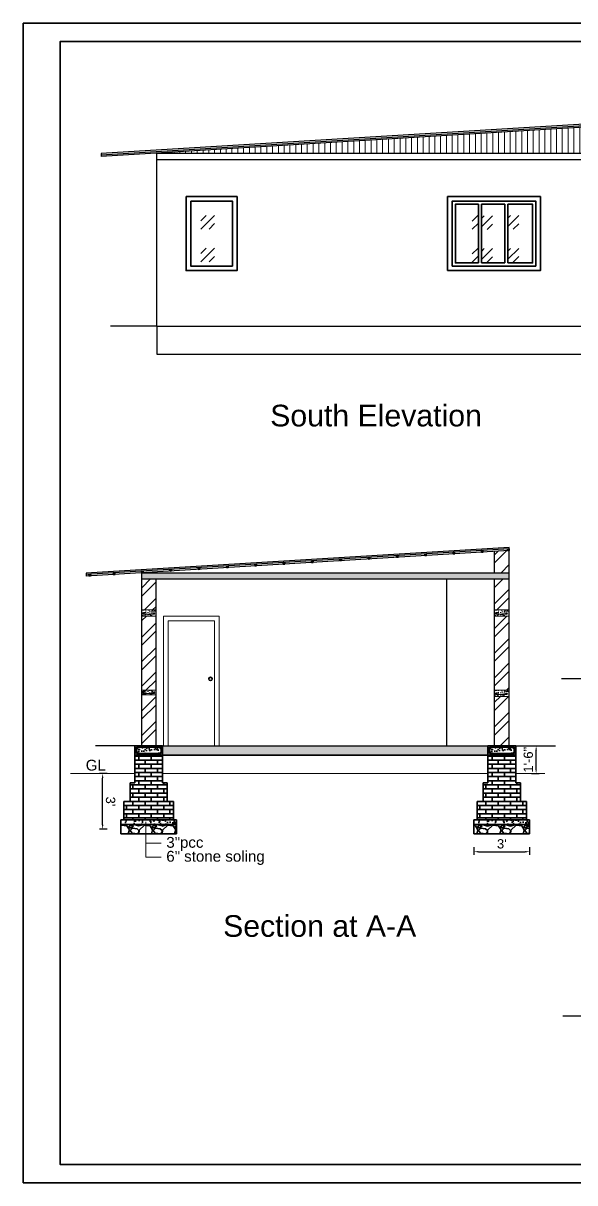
# Model space of a CAD drawing. Header units: inches. Extents: x 380359 to 404964, y -48881 to -44155.
# Drawn here: x 399356 to 399713, y -45297 to -44546 of the extents above; entities that cross this region are included whole.
import ezdxf

# ---------------------------------------------------------------- set-up
doc = ezdxf.new("R2010")
doc.units = ezdxf.units.IN
doc.header["$LTSCALE"] = 2
doc.header["$MEASUREMENT"] = 0
doc.header["$PDMODE"] = 34
doc.layers.get('0').update_dxf_attribs({"linetype": 'CONTINUOUS'})
doc.layers.get('DEFPOINTS').update_dxf_attribs({"color": 141, "linetype": 'CONTINUOUS'})
for name, color, linetype, lineweight in [('door', 20, 'CONTINUOUS', 35), ('steps', 253, 'CONTINUOUS', 20), ('WALL - A', 1, 'CONTINUOUS', 40)]:
    doc.layers.add(name, color=color, linetype=linetype, lineweight=lineweight)
doc.layers.add('Normal Wall', color=7, linetype='CONTINUOUS', lineweight=35, true_color=0xffaf89)
doc.styles.add('Lettring Text', font='arial.ttf')
doc.styles.get("Standard").update_dxf_attribs({"font": 'ARIALN.TTF'})
doc.dimstyles.new('Copy of Standard', dxfattribs={"dimtxt": 6, "dimasz": 2.875, "dimexe": 2, "dimexo": 4, "dimgap": 2, "dimtad": 1, "dimdec": 0, "dimrnd": 1, "dimzin": 0, "dimdsep": 46, "dimlunit": 4, "dimtxsty": 'Lettring Text', "dimcen": 0.1, "dimclrd": 7, "dimclre": 7, "dimclrt": 7, "dimazin": 0, "dimtfac": 0.645, "dimtdec": 0, "dimtmove": 1, "dimatfit": 0, "dimfxl": 3, "dimfxlon": 1, "dimtfillclr": 256, "dimtolj": 1, "dimtzin": 0, "dimlwd": -1, "dimlwe": -1, "dimarcsym": 2})
pattern_1 = [(45, (37134.156, -14026.395), (21.21320344, 0), [12.5, -17.5]), (45, (37139.46, -14026.395), (21.21320344, 0), [5, -25]), (45, (37134.156, -14021.092), (21.21320344, 0), [5, -25])]
pattern_2 = [(50, (34648.2377, 5982.02), (5.73808146, -0.50201708), [0.6, -6.6]), (355, (34648.2377, 5982.02), (-1.11001067, 6.01753707), [0.48, -5.28]), (100.4514445, (34648.716, 5981.978), (4.62807077, 5.51551993), [0.50992154, -5.6091369]), (46.1842, (34648.238, 5983.62), (8.53793065, -1.32415425), [0.9, -9.9]), (96.6356355, (34648.949, 5983.51), (7.47729557, 7.7929488), [0.76488274, -8.41371008]), (351.184164, (34648.238, 5983.62), (7.47729556, 7.7929488), [0.72, -7.92]), (21, (34649.0377, 5983.22), (4.775256417, -3.220951125), [0.6, -6.6]), (326, (34649.0377, 5983.22), (1.94652266, 5.80120036), [0.48, -5.28]), (71.4514447, (34649.4356, 5982.9515), (6.72177901, 2.58024922), [0.50992152, -5.6091369]), (37.5, (34648.2377, 5982.02), (0.097278843, 2.663150831), [0, -5.216, 0, -5.36, 0, -5.3]), (7.5, (34648.2377, 5982.02), (2.1045563, 3.155293695), [0, -3.056, 0, -5.096, 0, -2.02]), (327.5, (34646.4537, 5982.02), (4.27057949, -0.180438974), [0, -2, 0, -6.24, 0, -8.28]), (317.5, (34645.6537, 5982.02), (4.665489355, 0.80083986), [0, -2.6, 0, -4.144, 0, -5.88])]
pattern_3 = [(45, (34648.238, 5982.02), (-7.9549513, 7.9549513), []), (45, (34653.541, 5982.02), (-7.9549513, 7.9549513), [])]
pattern_4 = [(228.0127875, (38391.575, -14282.9318), (-120, -135), [2.01804, -199.7863207]), (184.96974073, (38390.225, -14284.4318), (180, 15), [3.46302, -342.8388714]), (132.51044708, (38386.775, -14284.7318), (150, -165), [2.44182, -241.74048894]), (267.273689, (38380.925, -14288.4818), (15, 300), [3.15357, -312.2033706]), (292.83365418, (38380.775, -14291.6318), (-75, 180), [3.092325, -306.1405969]), (357.273689, (38381.975, -14294.4818), (-300, 15), [3.15357, -312.2033706]), (37.69424047, (38385.125, -14294.6318), (-195, -150), [4.170435, -412.87272823]), (72.25532837, (38388.425, -14292.0818), (105, 330), [3.93732, -389.79482245]), (121.42956562, (38389.625, -14288.3318), (-120, 195), [3.16425, -313.26109665]), (175.2363583, (38387.975, -14285.6318), (165, -15), [3.61248, -177.0114387]), (222.3974378, (38384.375, -14285.3318), (-180, -165), [4.67172, -462.5006251]), (138.81407483, (38395.775, -14288.6318), (-105, 90), [1.594515, -157.8576722]), (171.4692344, (38394.575, -14287.5818), (195, -30), [3.033555, -300.32267124]), (225, (38391.575, -14287.132), (-2e-15, -15), [2.121315, -19.09188844]), (203.1985905, (38390.525, -14285.3318), (75, 30), [1.14237, -113.0942266]), (291.8014095, (38389.475, -14285.7818), (-15, 45), [1.615545, -79.1619271]), (30.9637565, (38390.075, -14287.2818), (45, 30), [2.623935, -84.8403434]), (161.5650512, (38392.325, -14285.932), (30, -15), [1.897365, -45.5367999]), (16.38954033, (38380.775, -14285.7818), (150, 45), [2.658, -263.1426772]), (70.34617594, (38383.325, -14285.0318), (-60, -165), [2.229915, -220.7611162]), (293.1985905, (38392.325, -14282.9318), (-30, 75), [2.284725, -111.9518716]), (343.61045967, (38393.225, -14285.0318), (-150, 45), [2.658, -263.1426772]), (339.4439548, (38380.775, -14295.0818), (-75, 30), [2.5632, -125.5968562]), (294.77514057, (38383.175, -14295.9818), (-75, 165), [2.14767, -212.61964595]), (66.8014095, (38392.475, -14297.9318), (30, 75), [2.284725, -111.9518716]), (17.35402464, (38393.375, -14295.8318), (-195, -60), [2.514465, -248.9313542]), (69.4439548, (38385.125, -14297.9318), (-30, -75), [1.2816, -126.8784562]), (101.3099325, (38391.575, -14297.9318), (-15, 60), [0.76485, -75.7204427]), (165.9637565, (38391.425, -14297.182), (45, -15), [3.092325, -58.7542594]), (186.00900596, (38388.425, -14296.4318), (150, 15), [2.86575, -283.7088476]), (303.6900675, (38390.075, -14288.632), (-15, 30), [2.16333, -51.91993913]), (353.15722659, (38391.275, -14290.4318), (255, -30), [3.77691, -373.91343936]), (60.9453959, (38395.025, -14290.8818), (-60, -105), [1.54434, -152.8901121]), (90, (38395.775, -14289.532), (-15, 15), [0.9, -14.1]), (120.25643716, (38388.125, -14295.9818), (60, -105), [2.08386, -206.30279984]), (48.0127875, (38387.075, -14294.1818), (120, 135), [4.03608, -197.7682807]), (0, (38389.775, -14291.182), (15, 15), [3.9, -11.1]), (325.30484647, (38393.675, -14291.1818), (150, -105), [2.37171, -234.7991145]), (254.0546041, (38395.625, -14292.5318), (-15, -60), [2.18403, -107.01761834]), (207.64597536, (38395.025, -14294.6318), (-285, -150), [3.555975, -352.04211273]), (175.42607874, (38391.875, -14296.2818), (-195, 15), [3.761985, -372.4361011])]
pattern_5 = [(50, (335108.942, 71498.423), (5.73808146, -0.50201708), [0.6, -6.6]), (355, (335108.942, 71498.423), (-1.11001067, 6.01753707), [0.48, -5.28]), (100.4514, (335109.4203, 71498.381), (4.62807505, 5.51551634), [0.50992152, -5.6091369]), (46.1842, (335108.942, 71500.023), (8.5379284, -1.3241521), [0.9, -9.9]), (96.6356, (335109.654, 71499.9126), (7.47730164, 7.79294297), [0.7648823, -8.413704]), (351.1842, (335108.942, 71500.023), (7.47729556, 7.7929488), [0.72, -7.92]), (21, (335109.742, 71499.623), (4.77525642, -3.22095113), [0.6, -6.6]), (326, (335109.742, 71499.623), (1.94652266, 5.80120036), [0.48, -5.28]), (71.4514, (335110.14, 71499.3545), (6.72178103, 2.58024397), [0.50992152, -5.6091369]), (37.5, (335108.9421, 71498.423), (0.097278843, 2.66315083), [0, -5.216, 0, -5.36, 0, -5.3]), (7.5, (335108.942, 71498.423), (2.1045563, 3.155293695), [0, -3.056, 0, -5.096, 0, -2.02]), (327.5, (335107.1581, 71498.423), (4.27057949, -0.180438974), [0, -2, 0, -6.24, 0, -8.28]), (317.5, (335106.358, 71498.423), (4.66548935, 0.80083986), [0, -2.6, 0, -4.144, 0, -5.88])]
pattern_6 = [(50, (335337.4314, 71498.423), (5.73808146, -0.50201708), [0.6, -6.6]), (355, (335337.4314, 71498.423), (-1.11001067, 6.01753707), [0.48, -5.28]), (100.4514, (335337.9096, 71498.381), (4.62807505, 5.51551634), [0.50992152, -5.6091369]), (46.1842, (335337.4314, 71500.023), (8.5379284, -1.3241521), [0.9, -9.9]), (96.6356, (335338.143, 71499.9126), (7.47730164, 7.79294297), [0.7648823, -8.413704]), (351.1842, (335337.431, 71500.023), (7.47729556, 7.7929488), [0.72, -7.92]), (21, (335338.2314, 71499.623), (4.77525642, -3.22095113), [0.6, -6.6]), (326, (335338.2314, 71499.623), (1.94652266, 5.80120036), [0.48, -5.28]), (71.4514, (335338.6293, 71499.3545), (6.72178103, 2.58024397), [0.50992152, -5.6091369]), (37.5, (335337.4314, 71498.423), (0.097278843, 2.66315083), [0, -5.216, 0, -5.36, 0, -5.3]), (7.5, (335337.4314, 71498.423), (2.1045563, 3.155293695), [0, -3.056, 0, -5.096, 0, -2.02]), (327.5, (335335.6474, 71498.423), (4.27057949, -0.180438974), [0, -2, 0, -6.24, 0, -8.28]), (317.5, (335334.8474, 71498.423), (4.66548935, 0.80083986), [0, -2.6, 0, -4.144, 0, -5.88])]

# ---------------------------------------------------------------- blocks, each defined once
blk = doc.blocks.new('*D210')
at = {"color": 7, "transparency": 16777216}
for p, q in [((399410.37, -45031.81), (399405.37, -45031.81)), ((399407.37, -45064.92), (399407.37, -45034.68)), ((399410.37, -45067.8), (399405.37, -45067.8))]:
    blk.add_line(p, q, dxfattribs=at)
at = {"color": 7, "linetype": 'ByBlock', "transparency": 16777216}
for points in [[(399407.85, -45034.68), (399406.89, -45034.68), (399407.37, -45031.81)], [(399407.85, -45064.92), (399406.89, -45064.92), (399407.37, -45067.8)]]:
    blk.add_solid(points, dxfattribs=at)
at = {"layer": 'DEFPOINTS', "color": 0, "linetype": 'ByBlock', "transparency": 16777216}
for p in [(399407.37, -45031.81), (399419.19, -45031.81), (399419.19, -45067.8)]:
    blk.add_point(p, dxfattribs=at)
at = {"color": 7, "linetype": 'ByBlock', "lineweight": 5, "transparency": 16777216, "insert": (399412.44, -45049.8), "char_height": 6, "attachment_point": 5, "rotation": 270.00118, "style": 'Lettring Text'}
blk.add_mtext("\\A1;3'", dxfattribs=at)
blk = doc.blocks.new('*D212')
at = {"color": 7, "transparency": 16777216}
for p, q in [((399684.89, -45013.8), (399689.89, -45013.8)), ((399687.89, -45028.93), (399687.89, -45016.67)), ((399684.89, -45031.8), (399689.89, -45031.8))]:
    blk.add_line(p, q, dxfattribs=at)
at = {"color": 7, "linetype": 'ByBlock', "transparency": 16777216}
for points in [[(399687.41, -45016.67), (399688.37, -45016.67), (399687.89, -45013.8)], [(399687.41, -45028.93), (399688.37, -45028.93), (399687.89, -45031.8)]]:
    blk.add_solid(points, dxfattribs=at)
at = {"layer": 'DEFPOINTS', "color": 0, "linetype": 'ByBlock', "transparency": 16777216}
for p in [(399674.68, -45013.8), (399687.89, -45013.8), (399674.68, -45031.8)]:
    blk.add_point(p, dxfattribs=at)
at = {"color": 7, "linetype": 'ByBlock', "lineweight": 5, "transparency": 16777216, "insert": (399682.83, -45022.8), "char_height": 6, "attachment_point": 5, "rotation": 90, "style": 'Lettring Text'}
blk.add_mtext('\\A1;1\'-6"', dxfattribs=at)
blk = doc.blocks.new('*D211')
at = {"color": 7, "transparency": 16777216}
for p, q in [((399647.68, -45079.33), (399647.68, -45084.33)), ((399650.55, -45082.33), (399680.8, -45082.33)), ((399683.68, -45079.33), (399683.68, -45084.33))]:
    blk.add_line(p, q, dxfattribs=at)
at = {"color": 7, "linetype": 'ByBlock', "transparency": 16777216}
for points in [[(399650.55, -45081.85), (399650.55, -45082.81), (399647.68, -45082.33)], [(399680.8, -45081.85), (399680.8, -45082.81), (399683.68, -45082.33)]]:
    blk.add_solid(points, dxfattribs=at)
at = {"layer": 'DEFPOINTS', "color": 0, "linetype": 'ByBlock', "transparency": 16777216}
for p in [(399647.68, -45067.8), (399683.68, -45067.8), (399683.68, -45082.33)]:
    blk.add_point(p, dxfattribs=at)
at = {"color": 7, "linetype": 'ByBlock', "lineweight": 5, "transparency": 16777216, "insert": (399665.68, -45077.27), "char_height": 6, "attachment_point": 5, "style": 'Lettring Text'}
blk.add_mtext("\\A1;3'", dxfattribs=at)

msp = doc.modelspace()

# ---------------------------------------------------------------- hatches: boundary and pattern name
at = {"linetype": 'ByBlock', "lineweight": 5}
h = msp.add_hatch(dxfattribs=at)
h.set_pattern_fill('AR-CONC', scale=0.5, style=0)
h.set_pattern_definition([(50, (353193.7638, 23877.952), (3.58630091, -0.31376067), [0.375, -4.125]), (355, (353193.7638, 23877.952), (-0.69375667, 3.76096067), [0.3, -3.3]), (100.4514, (353194.0627, 23877.9258), (2.89254691, 3.44719771), [0.31870095, -3.50571056]), (46.1842, (353193.764, 23878.952), (5.33620524, -0.82759507), [0.5625, -6.1875]), (96.6356, (353194.2085, 23878.883), (4.67331353, 4.87058935), [0.47805144, -5.258565]), (351.1842, (353193.764, 23878.952), (4.67330973, 4.870593), [0.45, -4.95]), (21, (353194.2638, 23878.702), (2.98453526, -2.01309445), [0.375, -4.125]), (326, (353194.2638, 23878.702), (1.21657666, 3.62575023), [0.3, -3.3]), (71.4514, (353194.5125, 23878.534), (4.20111314, 1.61265248), [0.31870095, -3.50571056]), (37.5, (353193.7638, 23877.9519), (0.060799277, 1.66446927), [0, -3.26, 0, -3.35, 0, -3.3125]), (7.5, (353193.7638, 23877.952), (1.315347687, 1.97205856), [0, -1.91, 0, -3.185, 0, -1.2625]), (327.5, (353192.6488, 23877.9519), (2.66911218, -0.112774359), [0, -1.25, 0, -3.9, 0, -5.175]), (317.5, (353192.1488, 23877.952), (2.91593085, 0.50052491), [0, -1.625, 0, -2.59, 0, -3.675])])
h.paths.add_polyline_path([(399441.69, -44925.8), (399432.69, -44925.8), (399432.69, -44929.8), (399441.69, -44929.8)])
edge = h.paths.add_edge_path(flags=16)
edge.add_arc((399440.61, -44928.44), 0.496, 180, 268.05799, ccw=False)
edge.add_arc((399440.61, -44928.44), 0.496, 0, 180, ccw=False)
edge.add_arc((399440.61, -44928.44), 0.496, -91.94201, 0, ccw=False)
edge.add_line((399440.59, -44928.94), (399433.79, -44928.94))
edge.add_arc((399433.77, -44928.44), 0.496, 180, 271.94201, ccw=False)
edge.add_arc((399433.77, -44928.44), 0.496, 0, 180, ccw=False)
edge.add_arc((399433.77, -44928.44), 0.496, -88.05799, 0, ccw=False)
edge.add_line((399433.79, -44928.94), (399440.59, -44928.94))
h = msp.add_hatch(dxfattribs=at)
h.set_pattern_fill('AR-CONC', scale=0.5, style=0)
h.set_pattern_definition([(50, (353421.9936, 23877.952), (3.58630091, -0.31376067), [0.375, -4.125]), (355, (353421.9936, 23877.952), (-0.69375667, 3.76096067), [0.3, -3.3]), (100.4514, (353422.2925, 23877.9258), (2.89254691, 3.44719771), [0.31870095, -3.50571056]), (46.1842, (353421.9936, 23878.952), (5.33620524, -0.82759507), [0.5625, -6.1875]), (96.6356, (353422.4383, 23878.883), (4.67331353, 4.87058935), [0.47805144, -5.258565]), (351.1842, (353421.9936, 23878.952), (4.67330973, 4.870593), [0.45, -4.95]), (21, (353422.4936, 23878.702), (2.98453526, -2.01309445), [0.375, -4.125]), (326, (353422.4936, 23878.702), (1.21657666, 3.62575023), [0.3, -3.3]), (71.4514, (353422.7424, 23878.534), (4.20111314, 1.61265248), [0.31870095, -3.50571056]), (37.5, (353421.9936, 23877.9519), (0.060799277, 1.66446927), [0, -3.26, 0, -3.35, 0, -3.3125]), (7.5, (353421.9936, 23877.952), (1.315347687, 1.97205856), [0, -1.91, 0, -3.185, 0, -1.2625]), (327.5, (353420.8786, 23877.9519), (2.66911218, -0.112774359), [0, -1.25, 0, -3.9, 0, -5.175]), (317.5, (353420.3786, 23877.952), (2.91593085, 0.50052491), [0, -1.625, 0, -2.59, 0, -3.675])])
h.paths.add_polyline_path([(399670.44, -44925.8), (399660.92, -44925.8), (399660.92, -44929.8), (399670.44, -44929.8)])
edge = h.paths.add_edge_path(flags=16)
edge.add_arc((399662, -44928.17), 0.497, -29.00994, 209.00994, ccw=False)
edge.add_arc((399662, -44928.17), 0.496, 271.94201, 331.29278, ccw=False)
edge.add_line((399662.02, -44928.66), (399668.82, -44928.66))
edge.add_arc((399668.84, -44928.17), 0.496, 208.70722, 268.05799, ccw=False)
edge.add_arc((399668.84, -44928.17), 0.497, -23.80262, 209.02734, ccw=False)
edge.add_arc((399668.8, -44928.12), 0.545, 271.52451, 333.05098, ccw=False)
edge.add_line((399668.82, -44928.66), (399662.02, -44928.66))
edge.add_arc((399662, -44928.17), 0.496, 208.70722, 271.94201, ccw=False)
h = msp.add_hatch(color=7, dxfattribs=at)
h.paths.add_polyline_path([(399441.1, -44928.17, 0.414214), (399440.61, -44927.67), (399440.44, -44927.7, 0.315664), (399440.11, -44928.17, 1)])
h.paths.add_polyline_path([(399433.94, -44927.7), (399433.77, -44927.67, 0.414214), (399433.28, -44928.17, 0.404321), (399433.76, -44928.66), (399433.79, -44928.66, 0.404321), (399434.27, -44928.17, 0.315664)])
h = msp.add_hatch(color=7, dxfattribs=at)
h.paths.add_polyline_path([(399669.33, -44928.17, 0.414214), (399668.84, -44927.67), (399668.67, -44927.7, 0.315664), (399668.34, -44928.17, 1)])
h.paths.add_polyline_path([(399662.17, -44927.7), (399662, -44927.67, 0.414214), (399661.51, -44928.17, 0.404321), (399661.98, -44928.66), (399662.02, -44928.66, 0.404321), (399662.5, -44928.17, 0.315664)])
h = msp.add_hatch(dxfattribs=at)
h.set_pattern_fill('AR-CONC', scale=0.5, style=0)
h.set_pattern_definition([(50, (353193.7638, 23826.952), (3.58630091, -0.31376067), [0.375, -4.125]), (355, (353193.7638, 23826.952), (-0.69375667, 3.76096067), [0.3, -3.3]), (100.4514, (353194.0627, 23826.9258), (2.89254691, 3.44719771), [0.31870095, -3.50571056]), (46.1842, (353193.764, 23827.952), (5.33620524, -0.82759507), [0.5625, -6.1875]), (96.6356, (353194.2085, 23827.883), (4.67331353, 4.87058935), [0.47805144, -5.258565]), (351.1842, (353193.764, 23827.952), (4.67330973, 4.870593), [0.45, -4.95]), (21, (353194.2638, 23827.702), (2.98453526, -2.01309445), [0.375, -4.125]), (326, (353194.2638, 23827.702), (1.21657666, 3.62575023), [0.3, -3.3]), (71.4514, (353194.5125, 23827.534), (4.20111314, 1.61265248), [0.31870095, -3.50571056]), (37.5, (353193.7638, 23826.9519), (0.060799277, 1.66446927), [0, -3.26, 0, -3.35, 0, -3.3125]), (7.5, (353193.7638, 23826.952), (1.315347687, 1.97205856), [0, -1.91, 0, -3.185, 0, -1.2625]), (327.5, (353192.6488, 23826.9519), (2.66911218, -0.112774359), [0, -1.25, 0, -3.9, 0, -5.175]), (317.5, (353192.1488, 23826.952), (2.91593085, 0.50052491), [0, -1.625, 0, -2.59, 0, -3.675])])
h.paths.add_polyline_path([(399441.69, -44977.8), (399432.69, -44977.8), (399432.69, -44980.8), (399441.69, -44980.8)])
h.paths.add_polyline_path([(399440.59, -44979.94, -0.404321), (399440.11, -44979.44, -1), (399441.1, -44979.44, -0.424176), (399440.59, -44979.94), (399433.79, -44979.94, -0.424176), (399433.28, -44979.44, -1), (399434.27, -44979.44, -0.404321), (399433.79, -44979.94)], flags=16)
h = msp.add_hatch(color=7, dxfattribs=at)
h.paths.add_polyline_path([(399441.1, -44979.44, 0.414214), (399440.61, -44978.94), (399440.44, -44978.97, 0.315664), (399440.11, -44979.44, 1)])
h.paths.add_polyline_path([(399433.94, -44978.97), (399433.77, -44978.94, 0.414214), (399433.28, -44979.44, 0.404321), (399433.76, -44979.94), (399433.79, -44979.94, 0.404321), (399434.27, -44979.44, 0.315664)])
h = msp.add_hatch(dxfattribs=at)
h.set_pattern_fill('AR-CONC', scale=0.5, style=0)
h.set_pattern_definition([(50, (353421.9936, 23825.952), (3.58630091, -0.31376067), [0.375, -4.125]), (355, (353421.9936, 23825.952), (-0.69375667, 3.76096067), [0.3, -3.3]), (100.4514, (353422.2925, 23825.9258), (2.89254691, 3.44719771), [0.31870095, -3.50571056]), (46.1842, (353421.9936, 23826.952), (5.33620524, -0.82759507), [0.5625, -6.1875]), (96.6356, (353422.4383, 23826.883), (4.67331353, 4.87058935), [0.47805144, -5.258565]), (351.1842, (353421.9936, 23826.952), (4.67330973, 4.870593), [0.45, -4.95]), (21, (353422.4936, 23826.702), (2.98453526, -2.01309445), [0.375, -4.125]), (326, (353422.4936, 23826.702), (1.21657666, 3.62575023), [0.3, -3.3]), (71.4514, (353422.7424, 23826.534), (4.20111314, 1.61265248), [0.31870095, -3.50571056]), (37.5, (353421.9936, 23825.9519), (0.060799277, 1.66446927), [0, -3.26, 0, -3.35, 0, -3.3125]), (7.5, (353421.9936, 23825.952), (1.315347687, 1.97205856), [0, -1.91, 0, -3.185, 0, -1.2625]), (327.5, (353420.8786, 23825.9519), (2.66911218, -0.112774359), [0, -1.25, 0, -3.9, 0, -5.175]), (317.5, (353420.3786, 23825.952), (2.91593085, 0.50052491), [0, -1.625, 0, -2.59, 0, -3.675])])
h.paths.add_polyline_path([(399670.44, -44977.8), (399660.92, -44977.8), (399660.92, -44981.8), (399670.44, -44981.8)])
edge = h.paths.add_edge_path(flags=16)
edge.add_arc((399662, -44980.17), 0.497, -29.00994, 209.00994, ccw=False)
edge.add_arc((399662, -44980.17), 0.496, 271.94201, 331.29278, ccw=False)
edge.add_line((399662.02, -44980.66), (399668.82, -44980.66))
edge.add_arc((399668.84, -44980.17), 0.496, 208.70722, 268.05799, ccw=False)
edge.add_arc((399668.84, -44980.17), 0.497, -23.80262, 209.02734, ccw=False)
edge.add_arc((399668.8, -44980.12), 0.545, 271.52451, 333.05098, ccw=False)
edge.add_line((399668.82, -44980.66), (399662.02, -44980.66))
edge.add_arc((399662, -44980.17), 0.496, 208.70722, 271.94201, ccw=False)
h = msp.add_hatch(color=7, dxfattribs=at)
h.paths.add_polyline_path([(399669.33, -44980.17, 0.414214), (399668.84, -44979.67), (399668.67, -44979.7, 0.315664), (399668.34, -44980.17, 1)])
h.paths.add_polyline_path([(399662.17, -44979.7), (399662, -44979.67, 0.414214), (399661.51, -44980.17, 0.404321), (399661.98, -44980.66), (399662.02, -44980.66, 0.404321), (399662.5, -44980.17, 0.315664)])
at = {"layer": 'door', "ltscale": 0.5}
h = msp.add_hatch(dxfattribs=at)
h.set_pattern_fill('GOST_GLASS', color=256, scale=2.5)
h.set_pattern_definition([(45, (37616.07, 6253.556), (21.21320344, 0), [12.5, -17.5]), (45, (37621.373, 6253.556), (21.21320344, 0), [5, -25]), (45, (37616.07, 6258.86), (21.21320344, 0), [5, -25])])
h.paths.add_polyline_path([(399464.37, -44661.26), (399464.37, -44703.26), (399491.37, -44703.26), (399491.37, -44661.26)])
h = msp.add_hatch(dxfattribs=at)
h.set_pattern_fill('GOST_GLASS', color=256, scale=2.5)
h.set_pattern_definition(pattern_1)
h.paths.add_polyline_path([(399650.62, -44663.26), (399635.62, -44663.26), (399635.62, -44701.26), (399650.62, -44701.26)])
h = msp.add_hatch(dxfattribs=at)
h.set_pattern_fill('GOST_GLASS', color=256, scale=2.5)
h.set_pattern_definition([(45, (37117.156, -14026.58), (21.21320344, 0), [12.5, -17.5]), (45, (37122.46, -14026.58), (21.21320344, 0), [5, -25]), (45, (37117.156, -14021.277), (21.21320344, 0), [5, -25])])
h.paths.add_polyline_path([(399667.62, -44663.45), (399652.62, -44663.45), (399652.62, -44701.45), (399667.62, -44701.45)])
h = msp.add_hatch(dxfattribs=at)
h.set_pattern_fill('GOST_GLASS', color=256, scale=2.5)
h.set_pattern_definition(pattern_1)
h.paths.add_polyline_path([(399685.62, -44663.26), (399669.62, -44663.26), (399669.62, -44701.26), (399685.62, -44701.26)])
h = msp.add_hatch(dxfattribs=at)
h.set_pattern_fill('AR-CONC', color=256, scale=0.8, style=0)
h.set_pattern_definition(pattern_2)
h.paths.add_polyline_path([(399432.69, -44901.8), (399432.69, -44905.8), (399670.44, -44905.8), (399670.44, -44901.8)])
h = msp.add_hatch(dxfattribs=at)
h.set_pattern_fill('AR-CONC', color=256, scale=0.8, style=0)
h.set_pattern_definition(pattern_5)
h.paths.add_polyline_path([(399446.19, -45013.8), (399428.19, -45013.8), (399428.19, -45019.8), (399446.19, -45019.8), (399446.19, -45014.75)])
h.paths.add_polyline_path([(399445.19, -45014.75), (399445.19, -45018.8), (399429.19, -45018.8), (399429.19, -45014.75), (399429.49, -45014.75, -0.049683), (399429.56, -45014.75)], flags=16)
h.paths.add_polyline_path([(399445.18, -45015.09, -1), (399444.51, -45015.09, -1)], flags=0)
h.paths.add_polyline_path([(399445.19, -45018.46, -1), (399444.52, -45018.46, -1)], flags=16)
h.paths.add_polyline_path([(399429.86, -45018.46, -1), (399429.19, -45018.46, -1)], flags=16)
h = msp.add_hatch(dxfattribs=at)
h.set_pattern_fill('AR-CONC', color=256, scale=0.8, style=0)
h.set_pattern_definition(pattern_5)
h.paths.add_polyline_path([(399445.19, -45014.75), (399429.19, -45014.75), (399429.19, -45018.8), (399445.19, -45018.8)])
h = msp.add_hatch(color=256, dxfattribs=at)
h.paths.add_polyline_path([(399429.86, -45015.08, 0.385424), (399429.56, -45014.75), (399429.49, -45014.75, 0.385424), (399429.19, -45015.08, 1)])
h.paths.add_polyline_path([(399429.19, -45018.46, 1), (399429.86, -45018.46, 1)])
h.paths.add_polyline_path([(399444.51, -45015.09, 1), (399445.18, -45015.09, 1)])
h.paths.add_polyline_path([(399444.52, -45018.46, 1), (399445.19, -45018.46, 1)])
h = msp.add_hatch(dxfattribs=at)
h.set_pattern_fill('AR-CONC', color=256, scale=0.8, style=0)
h.set_pattern_definition(pattern_6)
h.paths.add_polyline_path([(399674.68, -45013.8), (399656.68, -45013.8), (399656.68, -45019.8), (399674.68, -45019.8), (399674.68, -45014.75)])
h.paths.add_polyline_path([(399673.68, -45014.75), (399673.68, -45018.8), (399657.68, -45018.8), (399657.68, -45014.75), (399657.98, -45014.75, -0.049683), (399658.05, -45014.75)], flags=16)
h.paths.add_polyline_path([(399673.67, -45015.09, -1), (399673, -45015.09, -1)], flags=0)
h.paths.add_polyline_path([(399673.68, -45018.46, -1), (399673.01, -45018.46, -1)], flags=16)
h.paths.add_polyline_path([(399658.35, -45018.46, -1), (399657.68, -45018.46, -1)], flags=16)
h = msp.add_hatch(dxfattribs=at)
h.set_pattern_fill('AR-CONC', color=256, scale=0.8, style=0)
h.set_pattern_definition(pattern_6)
h.paths.add_polyline_path([(399673.68, -45014.75), (399657.68, -45014.75), (399657.68, -45018.8), (399673.68, -45018.8)])
h = msp.add_hatch(color=256, dxfattribs=at)
h.paths.add_polyline_path([(399658.35, -45015.08, 0.385424), (399658.05, -45014.75), (399657.98, -45014.75, 0.385424), (399657.68, -45015.08, 1)])
h.paths.add_polyline_path([(399657.68, -45018.46, 1), (399658.35, -45018.46, 1)])
h.paths.add_polyline_path([(399673, -45015.09, 1), (399673.67, -45015.09, 1)])
h.paths.add_polyline_path([(399673.01, -45018.46, 1), (399673.68, -45018.46, 1)])
at = {"layer": 'door', "ltscale": 0.5, "transparency": 33554648}
h = msp.add_hatch(dxfattribs=at)
h.set_pattern_fill('AR-BRSTD', color=256)
h.set_pattern_definition([(0, (244034.868, -18126.3714), (0, 2.667), []), (90, (244034.868, -18126.3714), (-4, 2.667), [2.667, -2.667])])
h.paths.add_polyline_path([(399446.19, -45019.8), (399428.19, -45019.8), (399428.19, -45037.8), (399446.19, -45037.8)])
h.paths.add_polyline_path([(399449.19, -45037.8), (399425.19, -45037.8), (399425.19, -45049.8), (399446.19, -45049.8), (399449.19, -45049.8)])
h.paths.add_polyline_path([(399453.19, -45049.8), (399446.19, -45049.8), (399425.19, -45049.8), (399421.19, -45049.8), (399421.19, -45061.8), (399453.19, -45061.8)])
h = msp.add_hatch(dxfattribs=at)
h.set_pattern_fill('AR-BRSTD', color=256)
h.set_pattern_definition([(0, (244263.3574, -18126.3714), (0, 2.667), []), (90, (244263.3574, -18126.3714), (-4, 2.667), [2.667, -2.667])])
h.paths.add_polyline_path([(399674.68, -45019.8), (399656.68, -45019.8), (399656.68, -45037.8), (399674.68, -45037.8)])
h.paths.add_polyline_path([(399677.68, -45037.8), (399653.68, -45037.8), (399653.68, -45049.8), (399674.68, -45049.8), (399677.68, -45049.8)])
h.paths.add_polyline_path([(399681.68, -45049.8), (399674.68, -45049.8), (399653.68, -45049.8), (399649.68, -45049.8), (399649.68, -45061.8), (399681.68, -45061.8)])
at = {"layer": 'door', "ltscale": 0.5}
h = msp.add_hatch(dxfattribs=at)
h.set_pattern_fill('AR-CONC', color=256, style=0)
h.set_pattern_definition([(50, (394669.4496, 23381.0816), (7.17260183, -0.62752135), [0.75, -8.25]), (355, (394669.4496, 23381.0816), (-1.3875133, 7.5219213), [0.6, -6.6]), (100.4514, (394670.047, 23381.029), (5.7850938, 6.8943954), [0.6374019, -7.0114211]), (46.1842, (394669.45, 23383.082), (10.6724105, -1.6551901), [1.125, -12.375]), (96.6356, (394670.339, 23382.944), (9.346627, 9.7411787), [0.9561029, -10.51713]), (351.1842, (394669.45, 23383.082), (9.3466195, 9.741186), [0.9, -9.9]), (21, (394670.4496, 23382.5816), (5.9690705, -4.0261889), [0.75, -8.25]), (326, (394670.4496, 23382.5816), (2.4331533, 7.25150045), [0.6, -6.6]), (71.4514, (394670.947, 23382.246), (8.4022263, 3.225305), [0.6374019, -7.0114211]), (37.5, (394669.4496, 23381.0816), (0.12159855, 3.32893854), [0, -6.52, 0, -6.7, 0, -6.625]), (7.5, (394669.4496, 23381.0816), (2.63069537, 3.94411712), [0, -3.82, 0, -6.37, 0, -2.525]), (327.5, (394667.2196, 23381.0816), (5.33822436, -0.22554872), [0, -2.5, 0, -7.8, 0, -10.35]), (317.5, (394666.2196, 23381.0816), (5.8318617, 1.00104982), [0, -3.25, 0, -5.18, 0, -7.35])])
h.paths.add_polyline_path([(399455.19, -45061.8), (399419.19, -45061.8), (399419.19, -45064.8), (399455.19, -45064.8)])
at = {"layer": 'door', "ltscale": 0.5, "transparency": 33554648}
h = msp.add_hatch(dxfattribs=at)
h.set_pattern_fill('GRAVEL', color=256, scale=15)
h.set_pattern_definition(pattern_4)
h.paths.add_polyline_path([(399435.34, -45064.8), (399419.19, -45064.8), (399419.19, -45070.8), (399435.34, -45070.8)])
h = msp.add_hatch(dxfattribs=at)
h.set_pattern_fill('GRAVEL', color=256, scale=15)
h.set_pattern_definition(pattern_4)
h.paths.add_polyline_path([(399455.19, -45070.8), (399455.19, -45064.8), (399435.34, -45064.8), (399435.34, -45070.8)])
at = {"layer": 'door', "ltscale": 0.5}
h = msp.add_hatch(dxfattribs=at)
h.set_pattern_fill('AR-CONC', color=256, style=0)
h.set_pattern_definition([(50, (394897.939, 23381.0816), (7.17260183, -0.62752135), [0.75, -8.25]), (355, (394897.939, 23381.0816), (-1.3875133, 7.5219213), [0.6, -6.6]), (100.4514, (394898.5366, 23381.029), (5.7850938, 6.8943954), [0.6374019, -7.0114211]), (46.1842, (394897.939, 23383.082), (10.6724105, -1.6551901), [1.125, -12.375]), (96.6356, (394898.828, 23382.944), (9.346627, 9.7411787), [0.9561029, -10.51713]), (351.1842, (394897.939, 23383.082), (9.3466195, 9.741186), [0.9, -9.9]), (21, (394898.939, 23382.5816), (5.9690705, -4.0261889), [0.75, -8.25]), (326, (394898.939, 23382.5816), (2.4331533, 7.25150045), [0.6, -6.6]), (71.4514, (394899.436, 23382.246), (8.4022263, 3.225305), [0.6374019, -7.0114211]), (37.5, (394897.9388, 23381.0816), (0.12159855, 3.32893854), [0, -6.52, 0, -6.7, 0, -6.625]), (7.5, (394897.939, 23381.0816), (2.63069537, 3.94411712), [0, -3.82, 0, -6.37, 0, -2.525]), (327.5, (394895.7088, 23381.0816), (5.33822436, -0.22554872), [0, -2.5, 0, -7.8, 0, -10.35]), (317.5, (394894.709, 23381.0816), (5.8318617, 1.00104982), [0, -3.25, 0, -5.18, 0, -7.35])])
h.paths.add_polyline_path([(399683.68, -45061.8), (399647.68, -45061.8), (399647.68, -45064.8), (399683.68, -45064.8)])
at = {"layer": 'door', "ltscale": 0.5, "transparency": 33554648}
h = msp.add_hatch(dxfattribs=at)
h.set_pattern_fill('GRAVEL', color=256, scale=15)
h.set_pattern_definition([(228.0127875, (38467.0643, -14282.9318), (-120, -135), [2.01804, -199.7863207]), (184.96974073, (38465.71425, -14284.4318), (180, 15), [3.46302, -342.8388714]), (132.51044708, (38462.26425, -14284.7318), (150, -165), [2.44182, -241.74048894]), (267.273689, (38456.41425, -14288.4818), (15, 300), [3.15357, -312.2033706]), (292.83365418, (38456.26425, -14291.6318), (-75, 180), [3.092325, -306.1405969]), (357.273689, (38457.46425, -14294.4818), (-300, 15), [3.15357, -312.2033706]), (37.69424047, (38460.61425, -14294.6318), (-195, -150), [4.170435, -412.87272823]), (72.25532837, (38463.91425, -14292.0818), (105, 330), [3.93732, -389.79482245]), (121.42956562, (38465.11425, -14288.3318), (-120, 195), [3.16425, -313.26109665]), (175.2363583, (38463.4643, -14285.6318), (165, -15), [3.61248, -177.0114387]), (222.3974378, (38459.86425, -14285.3318), (-180, -165), [4.67172, -462.5006251]), (138.81407483, (38471.2643, -14288.6318), (-105, 90), [1.594515, -157.8576722]), (171.4692344, (38470.06425, -14287.5818), (195, -30), [3.033555, -300.32267124]), (225, (38467.064, -14287.132), (-2e-15, -15), [2.121315, -19.09188844]), (203.1985905, (38466.0143, -14285.3318), (75, 30), [1.14237, -113.0942266]), (291.8014095, (38464.9643, -14285.7818), (-15, 45), [1.615545, -79.1619271]), (30.9637565, (38465.5643, -14287.2818), (45, 30), [2.623935, -84.8403434]), (161.5650512, (38467.8143, -14285.932), (30, -15), [1.897365, -45.5367999]), (16.38954033, (38456.26425, -14285.7818), (150, 45), [2.658, -263.1426772]), (70.34617594, (38458.8143, -14285.0318), (-60, -165), [2.229915, -220.7611162]), (293.1985905, (38467.8143, -14282.9318), (-30, 75), [2.284725, -111.9518716]), (343.61045967, (38468.71425, -14285.0318), (-150, 45), [2.658, -263.1426772]), (339.4439548, (38456.2643, -14295.0818), (-75, 30), [2.5632, -125.5968562]), (294.77514057, (38458.6643, -14295.9818), (-75, 165), [2.14767, -212.61964595]), (66.8014095, (38467.9643, -14297.9318), (30, 75), [2.284725, -111.9518716]), (17.35402464, (38468.86425, -14295.8318), (-195, -60), [2.514465, -248.9313542]), (69.4439548, (38460.6143, -14297.9318), (-30, -75), [1.2816, -126.8784562]), (101.3099325, (38467.0643, -14297.9318), (-15, 60), [0.76485, -75.7204427]), (165.9637565, (38466.9143, -14297.182), (45, -15), [3.092325, -58.7542594]), (186.00900596, (38463.91425, -14296.4318), (150, 15), [2.86575, -283.7088476]), (303.6900675, (38465.5643, -14288.632), (-15, 30), [2.16333, -51.91993913]), (353.15722659, (38466.76425, -14290.4318), (255, -30), [3.77691, -373.91343936]), (60.9453959, (38470.5143, -14290.8818), (-60, -105), [1.54434, -152.8901121]), (90, (38471.264, -14289.532), (-15, 15), [0.9, -14.1]), (120.25643716, (38463.6143, -14295.9818), (60, -105), [2.08386, -206.30279984]), (48.0127875, (38462.5643, -14294.1818), (120, 135), [4.03608, -197.7682807]), (0, (38465.264, -14291.182), (15, 15), [3.9, -11.1]), (325.30484647, (38469.16425, -14291.1818), (150, -105), [2.37171, -234.7991145]), (254.0546041, (38471.1143, -14292.5318), (-15, -60), [2.18403, -107.01761834]), (207.64597536, (38470.51425, -14294.6318), (-285, -150), [3.555975, -352.04211273]), (175.42607874, (38467.36425, -14296.2818), (-195, 15), [3.761985, -372.4361011])])
h.paths.add_polyline_path([(399683.68, -45064.8), (399647.68, -45064.8), (399647.68, -45070.8), (399683.68, -45070.8)])
at = {"layer": 'steps', "ltscale": 0.3}
h = msp.add_hatch(dxfattribs=at)
h.set_pattern_fill('ANSI31', scale=30, angle=45)
h.set_pattern_definition([(90, (37616.0695, 6253.5564), (-3.75, 0), [])])
h.paths.add_polyline_path([(399738.18, -44630.26), (399738.18, -44612.26), (399442.37, -44630.26)])
h = msp.add_hatch(dxfattribs=at)
h.set_pattern_fill('AR-CONC', scale=0.8, style=0)
h.set_pattern_definition(pattern_2)
h.paths.add_polyline_path([(399656.68, -45019.8), (399656.68, -45013.8), (399446.19, -45013.8), (399446.19, -45019.8)])
at = {"layer": 'WALL - A', "lineweight": 25}
h = msp.add_hatch(dxfattribs=at)
h.set_pattern_fill('ANSI32', color=256, scale=30, style=0)
h.set_pattern_definition(pattern_3)
h.paths.add_polyline_path([(399660.92, -44887.91), (399660.92, -44901.8), (399670.44, -44901.8), (399670.44, -44887.33), (399669.44, -44887.41), (399669.44, -44887.39)])
h = msp.add_hatch(dxfattribs=at)
h.set_pattern_fill('ANSI32', color=256, scale=30, style=0)
h.set_pattern_definition(pattern_3)
h.paths.add_polyline_path([(399432.69, -44925.8), (399441.69, -44925.8), (399441.69, -44905.8), (399432.69, -44905.8)])
h = msp.add_hatch(dxfattribs=at)
h.set_pattern_fill('ANSI32', color=256, scale=30, style=0)
h.set_pattern_definition(pattern_3)
h.paths.add_polyline_path([(399670.44, -44905.8), (399660.92, -44905.8), (399660.92, -44925.8), (399670.44, -44925.8)])
h = msp.add_hatch(dxfattribs=at)
h.set_pattern_fill('ANSI32', color=256, scale=30, style=0)
h.set_pattern_definition(pattern_3)
h.paths.add_polyline_path([(399441.69, -44929.8), (399432.69, -44929.8), (399432.69, -44977.8), (399441.69, -44977.8)])
h = msp.add_hatch(dxfattribs=at)
h.set_pattern_fill('ANSI32', color=256, scale=30, style=0)
h.set_pattern_definition(pattern_3)
h.paths.add_polyline_path([(399670.44, -44929.8), (399660.92, -44929.8), (399660.92, -44977.8), (399670.44, -44977.8)])
h = msp.add_hatch(dxfattribs=at)
h.set_pattern_fill('ANSI32', color=256, scale=30, style=0)
h.set_pattern_definition(pattern_3)
h.paths.add_polyline_path([(399432.69, -45013.8), (399441.69, -45013.8), (399441.69, -44980.8), (399432.69, -44980.8)])
h = msp.add_hatch(dxfattribs=at)
h.set_pattern_fill('ANSI32', color=256, scale=30, style=0)
h.set_pattern_definition(pattern_3)
h.paths.add_polyline_path([(399670.44, -44981.8), (399660.92, -44981.8), (399660.92, -45013.8), (399670.44, -45013.8)])

# ---------------------------------------------------------------- linework, layer by layer
at = {"ltscale": 0.5}
for p, q in [((399744.38, -44609.88), (399406.37, -44630.45)), ((399744.38, -44610.88), (399406.37, -44631.45)), ((399744.38, -44611.89), (399406.37, -44632.45)), ((399406.37, -44630.45), (399406.37, -44632.45)), ((399442.37, -44630.26), (399738.18, -44630.26)), ((399442.37, -44742.26), (399442.37, -44630.26)), ((399442.37, -44634.26), (399738.18, -44634.26)), ((399442.37, -44742.26), (399412.37, -44742.26)), ((399442.37, -44742.26), (399738.18, -44742.26)), ((399442.37, -44742.26), (399442.37, -44760.26)), ((399442.37, -44760.26), (399738.18, -44760.26)), ((399670.44, -44885.33), (399396.69, -44901.99)), ((399670.44, -44886.33), (399396.69, -44902.99)), ((399670.44, -44887.33), (399396.69, -44903.99)), ((399660.92, -44901.8), (399660.92, -44887.91)), ((399670.44, -44887.33), (399670.44, -44885.33)), ((399670.44, -45013.8), (399670.44, -44887.33)), ((399396.69, -44901.99), (399396.69, -44903.99)), ((399432.69, -44901.8), (399670.44, -44901.8)), ((399432.69, -45013.8), (399432.69, -44901.8)), ((399432.69, -44905.8), (399670.44, -44905.8)), ((399441.69, -44905.8), (399441.69, -45013.8)), ((399630.12, -45013.8), (399630.12, -44905.8)), ((399660.92, -45013.8), (399660.92, -44905.8)), ((399734.2, -44970.53), (399704.2, -44970.53)), ((399432.69, -45013.8), (399402.69, -45013.8)), ((399432.69, -45013.8), (399670.44, -45013.8)), ((399670.44, -45013.8), (399700.44, -45013.8)), ((399735.2, -45188.86), (399705.2, -45188.86))]:
    msp.add_line(p, q, dxfattribs=at)
at = {"color": 7, "linetype": 'ByBlock', "lineweight": 5}
for p, q in [((399432.69, -44925.8), (399441.69, -44925.8)), ((399660.92, -44925.8), (399670.44, -44925.8)), ((399432.69, -44929.8), (399441.69, -44929.8)), ((399432.69, -44929.8), (399441.69, -44929.8)), ((399433.76, -44928.66), (399440.61, -44928.66)), ((399433.77, -44927.67), (399435.52, -44927.98)), ((399440.61, -44927.67), (399438.86, -44927.98)), ((399660.92, -44929.8), (399669.92, -44929.8)), ((399660.92, -44929.8), (399670.44, -44929.8)), ((399661.98, -44928.66), (399668.84, -44928.66)), ((399662, -44927.67), (399663.75, -44927.98)), ((399668.84, -44927.67), (399667.09, -44927.98)), ((399432.69, -44977.8), (399441.69, -44977.8)), ((399433.77, -44978.94), (399435.52, -44979.25)), ((399440.61, -44978.94), (399438.86, -44979.25)), ((399660.92, -44977.8), (399670.44, -44977.8)), ((399432.69, -44980.8), (399441.69, -44980.8)), ((399432.69, -44980.8), (399441.69, -44980.8)), ((399433.76, -44979.94), (399440.61, -44979.94)), ((399660.92, -44981.8), (399669.92, -44981.8)), ((399660.92, -44981.8), (399670.44, -44981.8)), ((399661.98, -44980.66), (399668.84, -44980.66)), ((399662, -44979.67), (399663.75, -44979.98)), ((399668.84, -44979.67), (399667.09, -44979.98)), ((399674.68, -45031.8), (399693.45, -45031.8)), ((399435.34, -45085.96), (399435.34, -45062.9)), ((399435.34, -45076.87), (399445.34, -45076.87)), ((399435.34, -45085.96), (399445.34, -45085.96))]:
    msp.add_line(p, q, dxfattribs=at)
at = {"color": 7, "linetype": 'ByBlock', "lineweight": 5, "ltscale": 10}
for p, q in [((399386.56, -45031.81), (399428.19, -45031.81)), ((399446.19, -45031.81), (399656.68, -45031.79))]:
    msp.add_line(p, q, dxfattribs=at)
at = {"color": 7, "linetype": 'ByBlock', "lineweight": 5}
for centre in [(399433.77, -44928.17), (399440.61, -44928.17), (399662, -44928.17), (399668.84, -44928.17), (399433.77, -44979.44), (399440.61, -44979.44), (399662, -44980.17), (399668.84, -44980.17)]:
    msp.add_circle(centre, 0.496, dxfattribs=at)
at = {"layer": 'door', "ltscale": 0.5}
for p, q in [((399650.62, -44663.26), (399650.62, -44701.26)), ((399652.62, -44663.26), (399652.62, -44701.26)), ((399667.62, -44663.26), (399667.62, -44701.26)), ((399669.62, -44663.26), (399669.62, -44701.26)), ((399428.19, -45013.8), (399446.19, -45013.8)), ((399428.19, -45013.8), (399428.19, -45037.8)), ((399445.19, -45014.75), (399429.19, -45014.75)), ((399429.19, -45014.75), (399429.19, -45018.8)), ((399432.69, -45013.8), (399441.69, -45013.8)), ((399432.69, -45013.8), (399441.69, -45013.8)), ((399441.69, -45013.8), (399432.69, -45013.8)), ((399432.69, -45013.8), (399441.69, -45013.8)), ((399444.68, -45014.75), (399444.19, -45015.4)), ((399445.19, -45015.19), (399444.68, -45015.85)), ((399445.19, -45014.75), (399445.19, -45018.8)), ((399446.19, -45013.8), (399446.19, -45037.8)), ((399656.68, -45013.8), (399674.68, -45013.8)), ((399656.68, -45013.8), (399656.68, -45037.8)), ((399673.68, -45014.75), (399657.68, -45014.75)), ((399657.68, -45014.75), (399657.68, -45018.8)), ((399661.18, -45013.8), (399670.18, -45013.8)), ((399661.18, -45013.8), (399670.18, -45013.8)), ((399670.18, -45013.8), (399661.18, -45013.8)), ((399673.17, -45014.75), (399672.68, -45015.4)), ((399673.68, -45015.19), (399673.17, -45015.85)), ((399673.68, -45014.75), (399673.68, -45018.8)), ((399674.68, -45013.8), (399674.68, -45037.8)), ((399428.19, -45019.8), (399446.19, -45019.8)), ((399445.19, -45018.8), (399429.19, -45018.8)), ((399432.69, -45019.8), (399670.18, -45019.8)), ((399656.68, -45019.8), (399674.68, -45019.8)), ((399673.68, -45018.8), (399657.68, -45018.8)), ((399425.19, -45037.8), (399425.19, -45049.8)), ((399428.19, -45037.8), (399425.19, -45037.8)), ((399446.19, -45037.8), (399449.19, -45037.8)), ((399449.19, -45037.8), (399449.19, -45049.8)), ((399653.68, -45037.8), (399653.68, -45049.8)), ((399656.68, -45037.8), (399653.68, -45037.8)), ((399674.68, -45037.8), (399677.68, -45037.8)), ((399677.68, -45037.8), (399677.68, -45049.8)), ((399421.19, -45049.8), (399425.19, -45049.8)), ((399421.19, -45049.8), (399421.19, -45061.8)), ((399449.19, -45049.8), (399453.19, -45049.8)), ((399453.19, -45049.8), (399453.19, -45061.8)), ((399649.68, -45049.8), (399653.68, -45049.8)), ((399649.68, -45049.8), (399649.68, -45061.8)), ((399677.68, -45049.8), (399681.68, -45049.8)), ((399681.68, -45049.8), (399681.68, -45061.8)), ((399419.19, -45061.8), (399455.19, -45061.8)), ((399419.19, -45061.8), (399419.19, -45070.8)), ((399419.19, -45064.8), (399455.19, -45064.8)), ((399455.19, -45061.8), (399455.19, -45070.8)), ((399647.68, -45061.8), (399683.68, -45061.8)), ((399647.68, -45061.8), (399647.68, -45070.8)), ((399647.68, -45064.8), (399683.68, -45064.8)), ((399683.68, -45061.8), (399683.68, -45070.8)), ((399419.19, -45070.8), (399455.19, -45070.8)), ((399647.68, -45070.8), (399683.68, -45070.8))]:
    msp.add_line(p, q, dxfattribs=at)
for points in [[(399461.37, -44658.26), (399494.37, -44658.26), (399494.37, -44706.26), (399461.37, -44706.26)], [(399464.37, -44661.26), (399491.37, -44661.26), (399491.37, -44703.26), (399464.37, -44703.26)], [(399630.62, -44706.26), (399690.62, -44706.26), (399690.62, -44658.26), (399630.62, -44658.26)], [(399633.62, -44703.26), (399687.62, -44703.26), (399687.62, -44661.26), (399633.62, -44661.26)], [(399635.21, -44889.46), (399634.21, -44889.54), (399634.14, -44888.54), (399635.14, -44888.46)], [(399653.53, -44888.35), (399652.54, -44888.42), (399652.46, -44887.42), (399653.46, -44887.35)], [(399670.44, -44887.33), (399669.44, -44887.41), (399669.37, -44886.41), (399670.36, -44886.33)], [(399506.97, -44897.27), (399505.97, -44897.34), (399505.9, -44896.34), (399506.89, -44896.27)], [(399525.29, -44896.15), (399524.29, -44896.22), (399524.22, -44895.23), (399525.21, -44895.15)], [(399543.61, -44895.04), (399542.61, -44895.11), (399542.54, -44894.11), (399543.54, -44894.04)], [(399561.93, -44893.92), (399560.93, -44894), (399560.86, -44893), (399561.86, -44892.92)], [(399580.25, -44892.81), (399579.25, -44892.88), (399579.18, -44891.88), (399580.18, -44891.81)], [(399598.57, -44891.69), (399597.57, -44891.77), (399597.5, -44890.77), (399598.5, -44890.69)], [(399616.89, -44890.58), (399615.89, -44890.65), (399615.82, -44889.65), (399616.82, -44889.58)], [(399399.59, -44903.8), (399398.59, -44903.87), (399398.52, -44902.88), (399399.51, -44902.8)], [(399415.37, -44902.84), (399414.37, -44902.91), (399414.29, -44901.92), (399415.29, -44901.84)], [(399433.69, -44901.73), (399432.69, -44901.8), (399432.62, -44900.8), (399433.61, -44900.73)], [(399452.01, -44900.61), (399451.01, -44900.68), (399450.94, -44899.69), (399451.93, -44899.61)], [(399470.33, -44899.5), (399469.33, -44899.57), (399469.26, -44898.57), (399470.25, -44898.5)], [(399488.65, -44898.38), (399487.65, -44898.45), (399487.58, -44897.46), (399488.57, -44897.38)]]:
    msp.add_lwpolyline(points, close=True, dxfattribs=at)
for points in [[(399650.62, -44663.26), (399635.62, -44663.26), (399635.62, -44701.26), (399650.62, -44701.26)], [(399667.62, -44663.26), (399652.62, -44663.26)], [(399669.62, -44701.26), (399685.62, -44701.26), (399685.62, -44663.26), (399669.62, -44663.26)], [(399652.62, -44701.26), (399667.62, -44701.26)]]:
    msp.add_lwpolyline(points, dxfattribs=at)
for centre, radius in [((399477.17, -44970.49), 1.12), ((399429.52, -45015.08), 0.335), ((399444.85, -45015.09), 0.335), ((399658.01, -45015.08), 0.335), ((399673.34, -45015.09), 0.335), ((399429.52, -45018.46), 0.335), ((399444.85, -45018.46), 0.335), ((399658.01, -45018.46), 0.335), ((399673.34, -45018.46), 0.335)]:
    msp.add_circle(centre, radius, dxfattribs=at)
at = {"layer": 'Normal Wall'}
for points in [[(399355.96, -44546.09), (400413.97, -44546.09), (400413.97, -45296.62), (399355.96, -45296.62)], [(399355.96, -44546.09), (400413.97, -44546.09), (400413.97, -45296.62), (399355.96, -45296.62)], [(400402.06, -44558), (399379.78, -44558), (399379.78, -45284.71), (400402.06, -45284.71)], [(400402.06, -44558), (399379.78, -44558), (399379.78, -45284.71), (400402.06, -45284.71)]]:
    msp.add_lwpolyline(points, close=True, dxfattribs=at)
at = {"layer": 'steps', "color": 7, "ltscale": 0.3}
for p, q in [((399446.69, -45013.8), (399446.69, -44929.8)), ((399446.69, -44929.8), (399482.69, -44929.8)), ((399449.69, -45013.8), (399449.69, -44932.8)), ((399449.69, -44932.8), (399479.69, -44932.8)), ((399479.69, -44932.8), (399479.69, -45013.8)), ((399482.69, -44929.8), (399482.69, -45013.8))]:
    msp.add_line(p, q, dxfattribs=at)

# ---------------------------------------------------------------- texts
at = {"color": 7, "linetype": 'ByBlock', "lineweight": 5}
for s, insert, char_height, width, attachment_point in [('{\\fArial CE|b0|i0|c0|p34;South Elevation}', (399584.29, -44800.15), 14, 235.547, 5), ('{\\fArial CE|b0|i0|c0|p34;GL}', (399396.41, -45022.82), 7, 174.1012, 1), ("{\\fArial CE|b0|i0|c238|p34;3'}'{\\fArial CE|b0|i0|c238|p34;pcc}", (399448.55, -45072.78), 7, 174.1012, 1), ("{\\fArial CE|b0|i0|c0|p34;6\\fArial CE|b0|i0|c238|p34;'}'{\\fArial CE|b0|i0|c238|p34; \\fArial CE|b0|i0|c0|p34;stone\\fArial CE|b0|i0|c238|p34; soling}", (399448.55, -45081.78), 7, 174.1012, 1), ('{\\fArial CE|b0|i0|c0|p34;Section at A-A}', (399547.83, -45130.51), 14, 235.547, 5)]:
    msp.add_mtext(s, dxfattribs=dict(at, insert=insert, char_height=char_height, width=width, attachment_point=attachment_point))

# ---------------------------------------------------------------- dimensions: what is measured, and where the dimension line sits
dim = msp.add_linear_dim(base=(399687.89, -45013.8), p1=(399674.68, -45031.8), p2=(399674.68, -45013.8), angle=90, dimstyle='Copy of Standard', dxfattribs=at)
dim.commit()
dim.dimension.update_dxf_attribs({"geometry": '*D212', "text_midpoint": (399687.89, -45022.8), "dimtype": 160})
dim = msp.add_aligned_dim(p1=(399419.19, -45067.8), p2=(399419.19, -45031.81), distance=11.82, dimstyle='Copy of Standard', dxfattribs=at)
dim.commit()
dim.dimension.update_dxf_attribs({"geometry": '*D210', "text_midpoint": (399412.44, -45049.8)})
dim = msp.add_linear_dim(base=(399683.68, -45082.33), p1=(399647.68, -45067.8), p2=(399683.68, -45067.8), dimstyle='Copy of Standard', dxfattribs=at)
dim.commit()
dim.dimension.update_dxf_attribs({"geometry": '*D211', "text_midpoint": (399665.68, -45077.27)})

doc.saveas('drawing.dxf')
